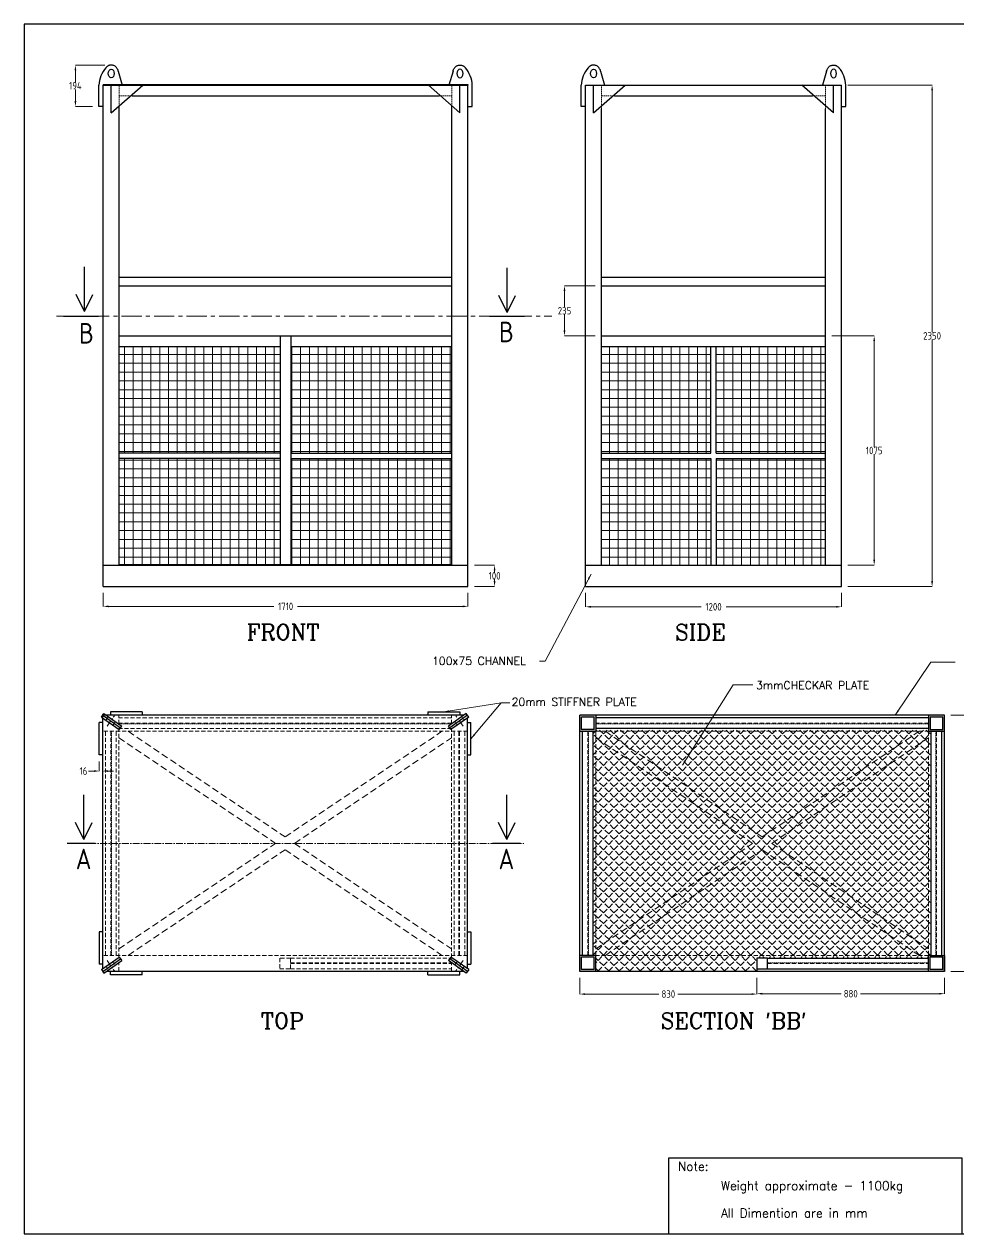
# Model space of a CAD drawing. Header units: millimetres. Extents: x 11912 to 63787, y -45933 to 16243.
# Drawn here: x 11912 to 16294, y -23755 to -18085 of the extents above; entities that cross this region are included whole.
import ezdxf

# ---------------------------------------------------------------- set-up
doc = ezdxf.new("R2010")
doc.units = ezdxf.units.MM
doc.linetypes.add('CENTER', pattern=[50.8, 31.75, -6.35, 6.35, -6.35])
doc.linetypes.add('HIDDEN', pattern=[9.525, 6.35, -3.175])
doc.styles.get("Standard").update_dxf_attribs({"font": 'dim.shx'})
doc.dimstyles.get("Standard").update_dxf_attribs({"dimtxt": 35, "dimasz": 25, "dimexe": 0.18, "dimexo": 30, "dimgap": 0.09, "dimtad": 0, "dimtih": 1, "dimtoh": 1, "dimdec": 0, "dimzin": 0, "dimdsep": 46, "dimtxsty": 'Standard', "dimcen": 0.09, "dimadec": 0, "dimazin": 0, "dimtfac": 1, "dimtdec": 0, "dimtofl": 0, "dimtmove": 0, "dimatfit": 3, "dimfxl": 1, "dimtolj": 1, "dimtzin": 0, "dimlwd": 5, "dimlwe": 5, "dimarcsym": 0})
pattern_1 = [(0, (0, -275.026), (0, 41.275), []), (90, (0, -275.026), (-41.275, 3e-15), [])]

# ---------------------------------------------------------------- blocks, each defined once
blk = doc.blocks.new('*D2')
at = {"color": 0, "lineweight": 5, "transparency": 16777216}
for p, q in [((15773.9, -18370.5), (16168.7, -18370.5)), ((16168.5, -18395.5), (16168.5, -19527.9)), ((16168.5, -20695.5), (16168.5, -19563.1)), ((15773.9, -20720.5), (16168.7, -20720.5))]:
    blk.add_line(p, q, dxfattribs=at)
at = {"color": 0, "transparency": 16777216}
for points in [[(16164.3, -18395.5), (16172.7, -18395.5), (16168.5, -18370.5)], [(16164.3, -20695.5), (16172.7, -20695.5), (16168.5, -20720.5)]]:
    blk.add_solid(points, dxfattribs=at)
at = {"layer": 'Defpoints', "color": 0, "transparency": 16777216}
for p in [(15743.9, -18370.5), (15743.9, -20720.5), (16168.5, -20720.5)]:
    blk.add_point(p, dxfattribs=at)
at = {"color": 0, "transparency": 16777216, "insert": (16168.5, -19545.5), "char_height": 35, "attachment_point": 5}
blk.add_mtext('\\A1;2350', dxfattribs=at)
blk = doc.blocks.new('*D3')
at = {"color": 0, "lineweight": 5, "transparency": 16777216}
for p, q in [((14543.9, -20750.5), (14543.9, -20815.8)), ((15743.9, -20750.5), (15743.9, -20815.8)), ((14568.9, -20815.7), (15085.5, -20815.7)), ((15718.9, -20815.7), (15202.4, -20815.7))]:
    blk.add_line(p, q, dxfattribs=at)
at = {"color": 0, "transparency": 16777216}
for points in [[(14568.9, -20811.5), (14568.9, -20819.8), (14543.9, -20815.7)], [(15718.9, -20811.5), (15718.9, -20819.8), (15743.9, -20815.7)]]:
    blk.add_solid(points, dxfattribs=at)
at = {"layer": 'Defpoints', "color": 0, "transparency": 16777216}
for p in [(14543.9, -20720.5), (15743.9, -20720.5), (15743.9, -20815.7)]:
    blk.add_point(p, dxfattribs=at)
at = {"color": 0, "transparency": 16777216, "insert": (15143.9, -20815.7), "char_height": 35, "attachment_point": 5}
blk.add_mtext('\\A1;1200', dxfattribs=at)
blk = doc.blocks.new('*D4')
at = {"color": 0, "lineweight": 5, "transparency": 16777216}
for p, q in [((12282.9, -20750.5), (12282.9, -20813.9)), ((13992.9, -20750.5), (13992.9, -20813.9)), ((12307.9, -20813.8), (13082.8, -20813.8)), ((13967.9, -20813.8), (13193, -20813.8))]:
    blk.add_line(p, q, dxfattribs=at)
at = {"color": 0, "transparency": 16777216}
for points in [[(12307.9, -20809.6), (12307.9, -20817.9), (12282.9, -20813.8)], [(13967.9, -20809.6), (13967.9, -20817.9), (13992.9, -20813.8)]]:
    blk.add_solid(points, dxfattribs=at)
at = {"layer": 'Defpoints', "color": 0, "transparency": 16777216}
for p in [(12282.9, -20720.5), (13992.9, -20720.5), (13992.9, -20813.8)]:
    blk.add_point(p, dxfattribs=at)
at = {"color": 0, "transparency": 16777216, "insert": (13137.9, -20813.8), "char_height": 35, "attachment_point": 5}
blk.add_mtext('\\A1;1710', dxfattribs=at)
blk = doc.blocks.new('*D5')
at = {"color": 0, "lineweight": 5, "transparency": 16777216}
for p, q in [((14022.9, -20620.5), (14117.8, -20620.5)), ((14117.6, -20645.5), (14117.6, -20652.9)), ((14117.6, -20695.5), (14117.6, -20688.1)), ((14022.9, -20720.5), (14117.8, -20720.5))]:
    blk.add_line(p, q, dxfattribs=at)
at = {"color": 0, "transparency": 16777216}
for points in [[(14113.4, -20645.5), (14121.8, -20645.5), (14117.6, -20620.5)], [(14113.4, -20695.5), (14121.8, -20695.5), (14117.6, -20720.5)]]:
    blk.add_solid(points, dxfattribs=at)
at = {"layer": 'Defpoints', "color": 0, "transparency": 16777216}
for p in [(13992.9, -20620.5), (13992.9, -20720.5), (14117.6, -20720.5)]:
    blk.add_point(p, dxfattribs=at)
at = {"color": 0, "transparency": 16777216, "insert": (14117.6, -20670.5), "char_height": 35, "attachment_point": 5}
blk.add_mtext('\\A1;100', dxfattribs=at)
blk = doc.blocks.new('*D6')
at = {"color": 0, "lineweight": 5, "transparency": 16777216}
for p, q in [((14588.9, -19310.5), (14445.1, -19310.5)), ((14445.2, -19335.5), (14445.2, -19410.4)), ((14445.2, -19520.5), (14445.2, -19445.6)), ((14588.9, -19545.5), (14445.1, -19545.5))]:
    blk.add_line(p, q, dxfattribs=at)
at = {"color": 0, "transparency": 16777216}
for points in [[(14441.1, -19335.5), (14449.4, -19335.5), (14445.2, -19310.5)], [(14441.1, -19520.5), (14449.4, -19520.5), (14445.2, -19545.5)]]:
    blk.add_solid(points, dxfattribs=at)
at = {"layer": 'Defpoints', "color": 0, "transparency": 16777216}
for p in [(14445.2, -19310.5), (14618.9, -19310.5), (14618.9, -19545.5)]:
    blk.add_point(p, dxfattribs=at)
at = {"color": 0, "transparency": 16777216, "insert": (14445.2, -19428), "char_height": 35, "attachment_point": 5}
blk.add_mtext('\\A1;235', dxfattribs=at)
blk = doc.blocks.new('*D7')
at = {"color": 0, "lineweight": 5, "transparency": 16777216}
for p, q in [((12264.6, -21540.1), (12264.6, -21585.8)), ((12280.6, -21540.1), (12280.6, -21585.8)), ((12239.6, -21585.6), (12214.6, -21585.6)), ((12305.6, -21585.6), (12330.6, -21585.6))]:
    blk.add_line(p, q, dxfattribs=at)
at = {"color": 0, "transparency": 16777216}
for points in [[(12239.6, -21581.5), (12239.6, -21589.8), (12264.6, -21585.6)], [(12305.6, -21581.5), (12305.6, -21589.8), (12280.6, -21585.6)]]:
    blk.add_solid(points, dxfattribs=at)
at = {"layer": 'Defpoints', "color": 0, "transparency": 16777216}
for p in [(12264.6, -21510.1), (12280.6, -21510.1), (12264.6, -21585.6)]:
    blk.add_point(p, dxfattribs=at)
at = {"color": 0, "transparency": 16777216, "insert": (12190.3, -21585.6), "char_height": 35, "attachment_point": 5}
blk.add_mtext('\\A1;16', dxfattribs=at)
blk = doc.blocks.new('*D8')
at = {"color": 0, "lineweight": 5, "transparency": 16777216}
for p, q in [((12290.4, -18276.2), (12152.4, -18276.2)), ((12152.6, -18301.2), (12152.6, -18355.7)), ((12152.6, -18445.5), (12152.6, -18390.9)), ((12232.9, -18470.5), (12152.4, -18470.5))]:
    blk.add_line(p, q, dxfattribs=at)
at = {"color": 0, "transparency": 16777216}
for points in [[(12148.4, -18301.2), (12156.7, -18301.2), (12152.6, -18276.2)], [(12148.4, -18445.5), (12156.7, -18445.5), (12152.6, -18470.5)]]:
    blk.add_solid(points, dxfattribs=at)
at = {"layer": 'Defpoints', "color": 0, "transparency": 16777216}
for p in [(12152.6, -18276.2), (12320.4, -18276.2), (12262.9, -18470.5)]:
    blk.add_point(p, dxfattribs=at)
at = {"color": 0, "transparency": 16777216, "insert": (12152.6, -18373.3), "char_height": 35, "attachment_point": 5}
blk.add_mtext('\\A1;194', dxfattribs=at)
blk = doc.blocks.new('*D9')
at = {"color": 0, "lineweight": 5, "transparency": 16777216}
for p, q in [((15698.9, -19545.5), (15897.2, -19545.5)), ((15897, -19570.5), (15897, -20065.4)), ((15897, -20595.5), (15897, -20100.6)), ((15773.9, -20620.5), (15897.2, -20620.5))]:
    blk.add_line(p, q, dxfattribs=at)
at = {"color": 0, "transparency": 16777216}
for points in [[(15892.9, -19570.5), (15901.2, -19570.5), (15897, -19545.5)], [(15892.9, -20595.5), (15901.2, -20595.5), (15897, -20620.5)]]:
    blk.add_solid(points, dxfattribs=at)
at = {"layer": 'Defpoints', "color": 0, "transparency": 16777216}
for p in [(15668.9, -19545.5), (15897, -19545.5), (15743.9, -20620.5)]:
    blk.add_point(p, dxfattribs=at)
at = {"color": 0, "transparency": 16777216, "insert": (15897, -20083), "char_height": 35, "attachment_point": 5}
blk.add_mtext('\\A1;1075', dxfattribs=at)
blk = doc.blocks.new('*D17')
at = {"color": 0, "lineweight": 5, "transparency": 16777216}
for p, q in [((16257, -21324.4), (16368.4, -21324.4)), ((16368.2, -21349.4), (16368.2, -21906.8)), ((16368.2, -22499.4), (16368.2, -21942)), ((16257, -22524.4), (16368.4, -22524.4))]:
    blk.add_line(p, q, dxfattribs=at)
at = {"color": 0, "transparency": 16777216}
for points in [[(16364.1, -21349.4), (16372.4, -21349.4), (16368.2, -21324.4)], [(16364.1, -22499.4), (16372.4, -22499.4), (16368.2, -22524.4)]]:
    blk.add_solid(points, dxfattribs=at)
at = {"layer": 'Defpoints', "color": 0, "transparency": 16777216}
for p in [(16227, -21324.4), (16227, -22524.4), (16368.2, -22524.4)]:
    blk.add_point(p, dxfattribs=at)
at = {"color": 0, "transparency": 16777216, "insert": (16368.2, -21924.4), "char_height": 35, "attachment_point": 5}
blk.add_mtext('\\A1;1200', dxfattribs=at)
blk = doc.blocks.new('*D18')
at = {"color": 0, "lineweight": 5, "transparency": 16777216}
for p, q in [((14517, -22554.4), (14517, -22631.1)), ((15347, -22554.4), (15347, -22631.1)), ((14542, -22631), (14886.9, -22631)), ((15322, -22631), (14977.1, -22631))]:
    blk.add_line(p, q, dxfattribs=at)
at = {"color": 0, "transparency": 16777216}
for points in [[(14542, -22626.8), (14542, -22635.1), (14517, -22631)], [(15322, -22626.8), (15322, -22635.1), (15347, -22631)]]:
    blk.add_solid(points, dxfattribs=at)
at = {"layer": 'Defpoints', "color": 0, "transparency": 16777216}
for p in [(14517, -22524.4), (15347, -22524.4), (14517, -22631)]:
    blk.add_point(p, dxfattribs=at)
at = {"color": 0, "transparency": 16777216, "insert": (14932, -22631), "char_height": 35, "attachment_point": 5}
blk.add_mtext('\\A1;830', dxfattribs=at)
blk = doc.blocks.new('*D19')
at = {"color": 0, "lineweight": 5, "transparency": 16777216}
for p, q in [((15347, -22554.4), (15347, -22629.5)), ((16227, -22554.4), (16227, -22629.5)), ((15372, -22629.3), (15741.9, -22629.3)), ((16202, -22629.3), (15832.1, -22629.3))]:
    blk.add_line(p, q, dxfattribs=at)
at = {"color": 0, "transparency": 16777216}
for points in [[(15372, -22625.1), (15372, -22633.4), (15347, -22629.3)], [(16202, -22625.1), (16202, -22633.4), (16227, -22629.3)]]:
    blk.add_solid(points, dxfattribs=at)
at = {"layer": 'Defpoints', "color": 0, "transparency": 16777216}
for p in [(15347, -22524.4), (16227, -22524.4), (16227, -22629.3)]:
    blk.add_point(p, dxfattribs=at)
at = {"color": 0, "transparency": 16777216, "insert": (15787, -22629.3), "char_height": 35, "attachment_point": 5}
blk.add_mtext('\\A1;880', dxfattribs=at)

msp = doc.modelspace()

# ---------------------------------------------------------------- hatches: boundary and pattern name
at = {"lineweight": 5, "true_color": 0x939598}
h = msp.add_hatch(dxfattribs=at)
h.set_pattern_fill('NET', color=252, scale=13)
h.set_pattern_definition(pattern_1)
h.paths.add_polyline_path([(12357.9, -19595.5), (12357.9, -20095.5), (13112.9, -20095.5), (13112.9, -19595.5)])
h.paths.add_polyline_path([(12357.9, -20617.5), (13112.9, -20617.5), (13112.9, -20120.5), (12357.9, -20120.5)])
h = msp.add_hatch(dxfattribs=at)
h.set_pattern_fill('NET', color=252, scale=13)
h.set_pattern_definition(pattern_1)
h.paths.add_polyline_path([(13162.9, -19595.5), (13162.9, -20095.5), (13917.9, -20095.5), (13917.9, -19595.5)])
h = msp.add_hatch(dxfattribs=at)
h.set_pattern_fill('NET', color=252, scale=13)
h.set_pattern_definition([(0, (-326.848, -275.026), (0, 41.275), []), (90, (-326.848, -275.026), (-41.275, 3e-15), [])])
h.paths.add_polyline_path([(14618.9, -20095.5), (15131.4, -20095.5), (15131.4, -19595.5), (14618.9, -19595.5)])
h.paths.add_polyline_path([(15668.9, -19595.5), (15156.4, -19595.5), (15156.4, -20095.5), (15668.9, -20095.5)])
h.paths.add_polyline_path([(15156.4, -20620.5), (15668.9, -20620.5), (15668.9, -20120.5), (15156.4, -20120.5)])
h.paths.add_polyline_path([(14618.9, -20120.5), (14618.9, -20620.5), (15131.4, -20620.5), (15131.4, -20120.5)])
h = msp.add_hatch(dxfattribs=at)
h.set_pattern_fill('NET', color=252, scale=13)
h.set_pattern_definition(pattern_1)
h.paths.add_polyline_path([(13162.9, -20617.5), (13917.9, -20617.5), (13917.9, -20120.5), (13162.9, -20120.5)])
h = msp.add_hatch(color=256)
h.dxf.hatch_style = 1
h.paths.add_polyline_path([(13112.9, -20617.5), (12357.9, -20617.5), (12357.9, -20620.5), (13112.9, -20620.5)])
h = msp.add_hatch(color=256)
h.dxf.hatch_style = 1
h.paths.add_polyline_path([(13162.9, -20617.5), (13112.9, -20617.5), (13112.9, -20620.5), (13162.9, -20620.5)])
h = msp.add_hatch(color=256)
h.dxf.hatch_style = 1
h.paths.add_polyline_path([(13917.9, -20617.5), (13162.9, -20617.5), (13162.9, -20620.5), (13917.9, -20620.5)])
h = msp.add_hatch(color=256)
h.dxf.hatch_style = 1
h.paths.add_polyline_path([(14517, -21324.4), (14517, -21399.4), (14592, -21399.4), (14592, -21324.4)])
h.paths.add_polyline_path([(14584, -21332.4), (14584, -21391.4), (14525, -21391.4), (14525, -21332.4)], flags=16)
h = msp.add_hatch(color=256)
h.dxf.hatch_style = 1
h.paths.add_polyline_path([(16152, -21324.4), (16152, -21399.4), (16227, -21399.4), (16227, -21324.4)])
h.paths.add_polyline_path([(16219, -21332.4), (16219, -21391.4), (16160, -21391.4), (16160, -21332.4)], flags=16)
at = {"lineweight": 9}
h = msp.add_hatch(dxfattribs=at)
h.set_pattern_fill('ANGLE', color=256, scale=5, angle=45)
h.set_pattern_definition([(45, (-165.022, 296.336), (-24.695704, 24.695704), [25.4, -9.525]), (135, (-165.022, 296.336), (-24.695704, -24.695704), [25.4, -9.525])])
h.paths.add_polyline_path([(15347, -22461.9), (15397, -22461.9), (16152, -22461.9), (16152, -22449.4), (16164.5, -22449.4), (16164.5, -21399.4), (16152, -21399.4), (16152, -21386.9), (14592, -21386.9), (14592, -21399.4), (14579.5, -21399.4), (14579.5, -22449.4), (14592, -22449.4), (14592, -22524.4), (15347, -22524.4), (15347, -22511.9)])
h = msp.add_hatch(color=256)
h.dxf.hatch_style = 1
h.paths.add_polyline_path([(14592, -22449.4), (14517, -22449.4), (14517, -22524.4), (14592, -22524.4)])
h.paths.add_polyline_path([(14584, -22516.4), (14525, -22516.4), (14525, -22457.4), (14584, -22457.4)], flags=16)
h = msp.add_hatch(color=256)
h.dxf.hatch_style = 1
h.paths.add_polyline_path([(16227, -22449.4), (16152, -22449.4), (16152, -22524.4), (16227, -22524.4)])
h.paths.add_polyline_path([(16219, -22516.4), (16160, -22516.4), (16160, -22457.4), (16219, -22457.4)], flags=16)

# ---------------------------------------------------------------- linework, layer by layer
for p, q in [((12353.1, -18304.4), (12372.2, -18370.5)), ((13922.7, -18304.4), (13903.6, -18370.5)), ((14614.1, -18304.4), (14633.2, -18370.5)), ((15673.7, -18304.4), (15654.7, -18370.5)), ((12262.9, -18470.5), (12262.9, -18370.5)), ((12282.9, -18367.5), (13992.9, -18367.5)), ((12282.9, -18367.5), (12282.9, -18370.5)), ((12282.9, -20720.5), (12282.9, -18370.5)), ((12282.9, -18370.5), (13992.9, -18370.5)), ((12320.4, -18500.4), (12468.6, -18370.5)), ((12320.4, -18500.4), (12320.4, -18370.5)), ((13955.4, -18500.4), (13807.3, -18370.5)), ((13955.4, -18500.4), (13955.4, -18370.5)), ((13992.9, -18367.5), (13992.9, -18370.5)), ((13992.9, -20720.5), (13992.9, -18370.5)), ((14012.9, -18470.5), (14012.9, -18370.5)), ((14523.9, -18470.5), (14523.9, -18370.5)), ((14543.9, -20720.5), (14543.9, -18370.5)), ((14543.9, -18370.5), (15743.9, -18370.5)), ((14581.4, -18500.4), (14729.6, -18370.5)), ((14581.4, -18500.4), (14581.4, -18370.5)), ((15706.4, -18500.4), (15558.3, -18370.5)), ((15706.4, -18500.4), (15706.4, -18370.5)), ((15743.9, -20720.5), (15743.9, -18370.5)), ((15743.9, -20720.5), (15743.9, -18370.5)), ((15763.9, -18470.5), (15763.9, -18370.5)), ((12418.6, -18420.5), (13857.3, -18420.5)), ((14679.6, -18420.5), (15608.3, -18420.5)), ((12282.9, -18470.5), (12262.9, -18470.5)), ((12357.9, -20620.5), (12357.9, -18467.5)), ((13917.9, -20620.5), (13917.9, -18467.5)), ((13992.9, -18470.5), (14012.9, -18470.5)), ((14543.9, -18470.5), (14523.9, -18470.5)), ((14618.9, -20620.5), (14618.9, -18481.1)), ((15668.9, -20620.5), (15668.9, -18481.1)), ((15743.9, -18470.5), (15763.9, -18470.5)), ((12195.4, -19431.6), (12195.4, -19221.7)), ((12357.9, -19270.5), (13917.9, -19270.5)), ((14176.8, -19436.2), (14176.8, -19226.3)), ((14618.9, -19270.5), (15668.9, -19270.5)), ((12357.9, -19310.5), (13917.9, -19310.5)), ((14618.9, -19310.5), (15668.9, -19310.5)), ((12195.4, -19431.6), (12156.1, -19352.2)), ((12195.4, -19431.6), (12234.8, -19352.2)), ((14176.8, -19436.2), (14137.5, -19356.7)), ((14176.8, -19436.2), (14216.1, -19356.7)), ((12261, -19454.3), (12096.4, -19454.3)), ((14257.6, -19454.3), (14093, -19454.3)), ((12357.9, -19545.5), (13917.9, -19545.5)), ((13112.9, -19545.5), (13112.9, -20620.5)), ((13162.9, -19545.5), (13162.9, -20620.5)), ((14618.9, -19545.5), (15668.9, -19545.5)), ((12357.9, -19595.5), (13112.9, -19595.5)), ((13162.9, -19595.5), (13917.9, -19595.5)), ((14618.9, -19595.5), (15668.9, -19595.5)), ((15131.4, -20095.5), (15131.4, -19595.5)), ((15156.4, -20095.5), (15156.4, -19595.5)), ((13112.9, -20095.5), (12357.9, -20095.5)), ((13112.9, -20120.5), (12357.9, -20120.5)), ((13162.9, -20095.5), (13917.9, -20095.5)), ((13162.9, -20120.5), (13917.9, -20120.5)), ((14618.9, -20095.5), (15131.4, -20095.5)), ((14618.9, -20120.5), (15131.4, -20120.5)), ((15131.4, -20120.5), (15131.4, -20620.5)), ((15156.4, -20095.5), (15668.9, -20095.5)), ((15156.4, -20120.5), (15156.4, -20620.5)), ((15156.4, -20120.5), (15668.9, -20120.5)), ((12282.9, -20620.5), (13992.9, -20620.5)), ((12357.9, -20617.5), (13917.9, -20617.5)), ((14543.9, -20620.5), (15743.9, -20620.5)), ((12282.9, -20720.5), (13992.9, -20720.5)), ((14543.9, -20720.5), (15743.9, -20720.5)), ((12274.8, -21332.6), (12286.3, -21316.2)), ((12286.3, -21316.2), (12369.8, -21374.8)), ((12466.2, -21308.4), (12316.4, -21308.4)), ((12316.4, -21308.4), (12316.4, -21324.4)), ((12466.2, -21308.4), (12466.2, -21324.4)), ((13804.9, -21308.4), (13954.7, -21308.4)), ((13804.9, -21308.4), (13804.9, -21324.4)), ((13984.8, -21316.2), (13901.3, -21374.8)), ((13954.7, -21308.4), (13954.7, -21324.4)), ((13996.3, -21332.6), (13984.8, -21316.2)), ((12264.6, -21510.1), (12264.6, -21358.4)), ((12280.6, -21358.4), (12264.6, -21358.4)), ((12274.8, -21332.6), (12358.3, -21391.2)), ((12280.6, -21324.4), (12364.1, -21383)), ((12280.6, -22512.2), (12280.6, -21336.6)), ((13973.1, -21324.4), (12298, -21324.4)), ((12358.3, -21391.2), (12369.8, -21374.8)), ((13912.8, -21391.2), (13901.3, -21374.8)), ((13990.6, -21324.4), (13907, -21383)), ((13996.3, -21332.6), (13912.8, -21391.2)), ((13990.6, -22512.2), (13990.6, -21336.6)), ((13990.6, -21358.4), (14006.6, -21358.4)), ((14006.6, -21510.1), (14006.6, -21358.4)), ((14517, -22524.4), (14517, -21324.4)), ((16227, -21324.4), (14517, -21324.4)), ((14584, -21332.4), (14525, -21332.4)), ((14525, -21391.4), (14525, -21332.4)), ((14584, -21391.4), (14584, -21332.4)), ((14592, -21324.4), (14592, -21399.4)), ((16152, -21336.9), (14592, -21336.9)), ((16227, -22524.4), (16227, -21324.4)), ((14517, -21399.4), (14592, -21399.4)), ((14584, -21391.4), (14525, -21391.4)), ((14529.5, -22449.4), (14529.5, -21399.4)), ((14579.5, -22449.4), (14579.5, -21399.4)), ((16152, -21386.9), (14592, -21386.9)), ((16164.5, -22449.4), (16164.5, -21399.4)), ((16214.5, -22449.4), (16214.5, -21399.4)), ((12280.6, -21510.1), (12264.6, -21510.1)), ((13990.6, -21510.1), (14006.6, -21510.1)), ((12192.6, -21906.6), (12192.6, -21696.7)), ((14174.4, -21906.6), (14174.4, -21696.7)), ((12192.6, -21906.6), (12153.2, -21827.1)), ((12192.6, -21906.6), (12231.9, -21827.1)), ((14174.4, -21906.6), (14135.1, -21827.1)), ((14174.4, -21906.6), (14213.7, -21827.1)), ((12245, -21924.7), (12113.3, -21924.7)), ((14238.8, -21924.7), (14107.1, -21924.7)), ((12280.6, -22339.4), (12264.6, -22339.4)), ((12264.6, -22339.4), (12264.6, -22491.1)), ((13990.6, -22339.4), (14006.6, -22339.4)), ((14006.6, -22339.4), (14006.6, -22491.1)), ((14592, -22449.4), (14517, -22449.4)), ((14592, -22524.4), (14592, -22449.4)), ((12280.6, -22491.1), (12264.6, -22491.1)), ((12274.8, -22516.2), (12358.3, -22457.6)), ((12280.6, -22524.4), (12364.1, -22465.8)), ((12286.3, -22532.6), (12369.8, -22474)), ((12358.3, -22457.6), (12369.8, -22474)), ((13912.8, -22457.6), (13901.3, -22474)), ((13984.8, -22532.6), (13901.3, -22474)), ((13990.6, -22524.4), (13907, -22465.8)), ((13996.3, -22516.2), (13912.8, -22457.6)), ((13990.6, -22491.1), (14006.6, -22491.1)), ((14525, -22516.4), (14525, -22457.4)), ((14584, -22457.4), (14525, -22457.4)), ((14584, -22516.4), (14584, -22457.4)), ((15397, -22461.9), (16152, -22461.9)), ((16219, -22457.4), (16160, -22457.4)), ((16160, -22516.4), (16160, -22457.4)), ((16219, -22516.4), (16219, -22457.4)), ((12274.8, -22516.2), (12286.3, -22532.6)), ((13973.1, -22524.4), (12298, -22524.4)), ((12316.4, -22541.1), (12316.4, -22525.1)), ((12466.2, -22541.1), (12316.4, -22541.1)), ((12466.2, -22541.1), (12466.2, -22525.1)), ((13804.9, -22541.1), (13804.9, -22525.1)), ((13804.9, -22541.1), (13954.7, -22541.1)), ((13954.7, -22541.1), (13954.7, -22525.1)), ((13996.3, -22516.2), (13984.8, -22532.6)), ((16227, -22524.4), (14517, -22524.4)), ((14584, -22516.4), (14525, -22516.4)), ((15347, -22511.9), (15347, -22524.4)), ((15397, -22511.9), (16152, -22511.9)), ((16219, -22516.4), (16160, -22516.4))]:
    msp.add_line(p, q)
at = {"linetype": 'HIDDEN', "lineweight": 5}
for p, q in [((12357.9, -18467.5), (12357.9, -18370.5)), ((13917.9, -18467.5), (13917.9, -18370.5)), ((13917.9, -18467.5), (13917.9, -18370.5)), ((14618.9, -18481.1), (14618.9, -18370.5)), ((15668.9, -18481.1), (15668.9, -18370.5)), ((12357.9, -18420.5), (12418.6, -18420.5)), ((13917.9, -18420.5), (13857.3, -18420.5)), ((13917.9, -18420.5), (13857.3, -18420.5)), ((14618.9, -18420.5), (14679.6, -18420.5)), ((15668.9, -18420.5), (15608.3, -18420.5)), ((12298, -21324.4), (12280.6, -21324.4)), ((12280.6, -21336.6), (12280.6, -21324.4)), ((12295.9, -21347.4), (12307.4, -21331.1)), ((12328.7, -21370.4), (12340.2, -21354)), ((13915.6, -21364.9), (12355.6, -21364.9)), ((13942.4, -21370.4), (13930.9, -21354)), ((13975.2, -21347.4), (13963.7, -21331.1)), ((16152, -21364.9), (14592, -21364.9)), ((12321.1, -22449.4), (12321.1, -21399.4)), ((14557.5, -22449.4), (14557.5, -21399.4)), ((16186.5, -22449.4), (16186.5, -21399.4)), ((12295.9, -22501.4), (12307.4, -22517.8)), ((12328.7, -22478.4), (12340.2, -22494.8)), ((13942.4, -22478.4), (13930.9, -22494.8)), ((13975.2, -22501.4), (13963.7, -22517.8)), ((15397, -22483.9), (16152, -22483.9)), ((15397, -22511.9), (16152, -22511.9))]:
    msp.add_line(p, q, dxfattribs=at)
at = {"linetype": 'CENTER', "lineweight": 5, "ltscale": 3}
msp.add_line((12063.8, -19454), (14385.3, -19454), dxfattribs=at)
at = {"linetype": 'CENTER', "lineweight": 5}
for p, q in [((12300.8, -21375.3), (12335.3, -21326.2)), ((13970.3, -21375.3), (13935.8, -21326.2)), ((12116.9, -21924.7), (14255.3, -21924.7)), ((12300.8, -22473.5), (12335.3, -22522.7)), ((13970.3, -22473.5), (13935.8, -22522.7))]:
    msp.add_line(p, q, dxfattribs=at)
at = {"linetype": 'HIDDEN', "lineweight": 5, "ltscale": 3}
for p, q in [((12355.6, -21364.8), (12355.6, -21324.4)), ((13915.6, -21336.9), (12355.6, -21336.9)), ((13915.6, -21361.9), (12355.6, -21361.9)), ((13915.6, -21364.8), (13915.6, -21324.4)), ((16152, -21361.9), (14592, -21361.9)), ((13990.6, -21399.4), (12280.6, -21399.4)), ((12293.1, -22449.4), (12293.1, -21399.4)), ((12318.1, -22449.4), (12318.1, -21399.4)), ((12343.1, -22449.4), (12343.1, -21399.4)), ((13915.6, -21386.9), (12355.6, -21386.9)), ((12355.6, -22459.6), (12355.6, -21389.3)), ((13915.6, -22459.6), (13915.6, -21389.3)), ((13928.1, -22449.4), (13928.1, -21399.4)), ((13950.1, -22449.4), (13950.1, -21399.4)), ((13953.1, -22449.4), (13953.1, -21399.4)), ((13978.1, -22449.4), (13978.1, -21399.4)), ((14554.5, -22449.4), (14554.5, -21399.4)), ((14592, -21399.4), (16152, -21399.4)), ((14592, -22449.4), (14592, -21399.4)), ((16152, -21399.4), (16152, -22449.4)), ((16189.5, -22449.4), (16189.5, -21399.4)), ((13990.6, -22449.4), (12280.6, -22449.4)), ((16152, -22449.4), (14592, -22449.4)), ((12355.6, -22524.4), (12355.6, -22484)), ((13160.6, -22461.9), (13915.6, -22461.9)), ((13160.6, -22483.9), (13915.6, -22483.9)), ((13160.6, -22486.9), (13915.6, -22486.9)), ((13915.6, -22524.4), (13915.6, -22484)), ((15397, -22486.9), (16152, -22486.9)), ((13160.6, -22511.9), (13915.6, -22511.9)), ((13160.6, -22511.9), (13915.6, -22511.9))]:
    msp.add_line(p, q, dxfattribs=at)
at = {"linetype": 'HIDDEN', "lineweight": 5, "ltscale": 5}
for p, q in [((12355.6, -21429.6), (13090.8, -21924.4)), ((12400.3, -21399.4), (13135.6, -21894.3)), ((13135.6, -21894.3), (13870.8, -21399.4)), ((13180.3, -21924.4), (13915.6, -21429.6)), ((14592, -21429.6), (15327.2, -21924.4)), ((14636.8, -21399.4), (15372, -21894.3)), ((15372, -21894.3), (16107.2, -21399.4)), ((15416.8, -21924.4), (16152, -21429.6)), ((12355.6, -22419.3), (13090.8, -21924.4)), ((13180.3, -21924.4), (13915.6, -22419.3)), ((14592, -22419.3), (15327.2, -21924.4)), ((15416.8, -21924.4), (16152, -22419.3)), ((12400.3, -22449.4), (13135.6, -21954.6)), ((13135.6, -21954.6), (13870.8, -22449.4)), ((14636.8, -22449.4), (15372, -21954.6)), ((15372, -21954.6), (16107.2, -22449.4))]:
    msp.add_line(p, q, dxfattribs=at)
for points in [[(11912.5, -23754.7), (19931.5, -23754.7), (19931.5, -18084.7), (11912.5, -18084.7)], [(16152, -21399.4), (16227, -21399.4), (16227, -21324.4), (16152, -21324.4)], [(16160, -21391.4), (16219, -21391.4), (16219, -21332.4), (16160, -21332.4)], [(16152, -22449.4), (16227, -22449.4), (16227, -22524.4), (16152, -22524.4)], [(15347, -22511.9), (15397, -22511.9), (15397, -22461.9), (15347, -22461.9)], [(16310, -23400.2), (14933.2, -23400.2), (14933.2, -23754.7), (16310, -23754.7)]]:
    msp.add_lwpolyline(points, close=True)
at = {"linetype": 'HIDDEN', "lineweight": 5, "ltscale": 3}
msp.add_lwpolyline([(13110.6, -22511.9), (13160.6, -22511.9), (13160.6, -22461.9), (13110.6, -22461.9)], close=True, dxfattribs=at)
for centre, start, end in [((12396.9, -18376.4), 139.2058, 177.4909), ((13878.9, -18376.4), 2.5091, 40.7942), ((14658, -18376.4), 139.2058, 177.4909), ((15629.9, -18376.4), 2.5091, 40.7942)]:
    msp.add_arc(centre, 134.2, start, end)
for centre in [(12320.4, -18316.2), (14581.4, -18316.2)]:
    msp.add_ellipse(centre, major_axis=(0, 20), ratio=0.708952)
at = {"extrusion": (0, 0, -1)}
for centre in [(13955.4, -18316.2), (15706.4, -18316.2)]:
    msp.add_ellipse(centre, major_axis=(0, 20), ratio=0.708952, dxfattribs=at)
for points, knots in [([(12320.4, -18276.2), (12318.7, -18276.2), (12317.1, -18276.3), (12313.8, -18276.9), (12312.2, -18277.3), (12309.1, -18278.3), (12307.7, -18278.9), (12304.9, -18280.4), (12303.5, -18281.2), (12300.4, -18283.5), (12298.6, -18285.1), (12296.5, -18287.4), (12295.9, -18288.1), (12295.4, -18288.7)], [0, 0, 0, 0, 0.1179547, 0.1179547, 0.2359094, 0.2359094, 0.3538641, 0.3538641, 0.4718188, 0.4718188, 0.6548077, 0.6548077, 0.7258378, 0.7258378, 0.7258378, 0.7258378]), ([(12353.1, -18304.4), (12352.9, -18303.6), (12352.7, -18302.9), (12351.6, -18299.2), (12350.4, -18296.4), (12347.6, -18291.5), (12346.1, -18289.5), (12342.8, -18285.6), (12340.8, -18283.8), (12337, -18281), (12335.1, -18279.9), (12331.2, -18278.1), (12329.1, -18277.4), (12324.8, -18276.4), (12322.6, -18276.2), (12320.4, -18276.2)], [5.05973, 5.05973, 5.05973, 5.05973, 5.129111, 5.129111, 5.391415, 5.391415, 5.599652, 5.599652, 5.807888, 5.807888, 5.967902, 5.967902, 6.127916, 6.127916, 6.283185, 6.283185, 6.283185, 6.283185]), ([(13922.7, -18304.4), (13922.9, -18303.6), (13923.1, -18302.9), (13924.3, -18299.2), (13925.5, -18296.4), (13928.2, -18291.5), (13929.7, -18289.5), (13933.1, -18285.6), (13935, -18283.8), (13938.9, -18281), (13940.7, -18279.9), (13944.6, -18278.1), (13946.7, -18277.4), (13951, -18276.4), (13953.2, -18276.2), (13955.4, -18276.2)], [5.05973, 5.05973, 5.05973, 5.05973, 5.129111, 5.129111, 5.391415, 5.391415, 5.599652, 5.599652, 5.807888, 5.807888, 5.967902, 5.967902, 6.127916, 6.127916, 6.283185, 6.283185, 6.283185, 6.283185]), ([(13955.4, -18276.2), (13957.1, -18276.2), (13958.7, -18276.3), (13962, -18276.9), (13963.6, -18277.3), (13966.7, -18278.3), (13968.2, -18278.9), (13971, -18280.4), (13972.3, -18281.2), (13975.5, -18283.5), (13977.2, -18285.1), (13979.3, -18287.4), (13979.9, -18288.1), (13980.4, -18288.7)], [0, 0, 0, 0, 0.1179547, 0.1179547, 0.2359094, 0.2359094, 0.3538641, 0.3538641, 0.4718188, 0.4718188, 0.6548077, 0.6548077, 0.7258378, 0.7258378, 0.7258378, 0.7258378]), ([(14581.4, -18276.2), (14579.8, -18276.2), (14578.1, -18276.3), (14574.8, -18276.9), (14573.2, -18277.3), (14570.2, -18278.3), (14568.7, -18278.9), (14565.9, -18280.4), (14564.6, -18281.2), (14561.4, -18283.5), (14559.7, -18285.1), (14557.5, -18287.4), (14556.9, -18288.1), (14556.4, -18288.7)], [0, 0, 0, 0, 0.1179547, 0.1179547, 0.2359094, 0.2359094, 0.3538641, 0.3538641, 0.4718188, 0.4718188, 0.6548077, 0.6548077, 0.7258378, 0.7258378, 0.7258378, 0.7258378]), ([(14614.1, -18304.4), (14613.9, -18303.6), (14613.7, -18302.9), (14612.6, -18299.2), (14611.4, -18296.4), (14608.6, -18291.5), (14607.2, -18289.5), (14603.8, -18285.6), (14601.9, -18283.8), (14598, -18281), (14596.2, -18279.9), (14592.2, -18278.1), (14590.1, -18277.4), (14585.8, -18276.4), (14583.6, -18276.2), (14581.4, -18276.2)], [5.05973, 5.05973, 5.05973, 5.05973, 5.129111, 5.129111, 5.391415, 5.391415, 5.599652, 5.599652, 5.807888, 5.807888, 5.967902, 5.967902, 6.127916, 6.127916, 6.283185, 6.283185, 6.283185, 6.283185]), ([(15673.7, -18304.4), (15673.9, -18303.6), (15674.2, -18302.9), (15675.3, -18299.2), (15676.5, -18296.4), (15679.3, -18291.5), (15680.7, -18289.5), (15684.1, -18285.6), (15686, -18283.8), (15689.9, -18281), (15691.7, -18279.9), (15695.7, -18278.1), (15697.8, -18277.4), (15702.1, -18276.4), (15704.2, -18276.2), (15706.4, -18276.2)], [5.05973, 5.05973, 5.05973, 5.05973, 5.129111, 5.129111, 5.391415, 5.391415, 5.599652, 5.599652, 5.807888, 5.807888, 5.967902, 5.967902, 6.127916, 6.127916, 6.283185, 6.283185, 6.283185, 6.283185]), ([(15706.4, -18276.2), (15708.1, -18276.2), (15709.8, -18276.3), (15713, -18276.9), (15714.6, -18277.3), (15717.7, -18278.3), (15719.2, -18278.9), (15722, -18280.4), (15723.3, -18281.2), (15726.5, -18283.5), (15728.2, -18285.1), (15730.4, -18287.4), (15730.9, -18288.1), (15731.5, -18288.7)], [0, 0, 0, 0, 0.1179547, 0.1179547, 0.2359094, 0.2359094, 0.3538641, 0.3538641, 0.4718188, 0.4718188, 0.6548077, 0.6548077, 0.7258378, 0.7258378, 0.7258378, 0.7258378])]:
    msp.add_open_spline(points, degree=3, knots=knots)

# ---------------------------------------------------------------- texts
at = {"attachment_point": 1}
for s, width, gutter_width, insert, char_height in [('B', 91863.045, 600, (12169.5, -19485.5), 96), ('B', 73490.436, 480, (14138.4, -19479.3), 96), ('{\\Fcomplex|c0;FRONT}', 78905.457, 375, (12955.8, -20896.6), 75), ('{\\Fcomplex|c0;SIDE}', 78905.457, 375, (14963.2, -20897.5), 75), ('{\\Fcomplex|c0;100x75 CHANNEL}', 39452.729, 187.5, (13823.9, -21050.5), 37.5), ('{\\Fcomplex|c0;3mmCHECKAR PLATE}', 39452.729, 187.5, (15343.1, -21164.6), 37.5), ('{\\Fcomplex|c0;20mm STIFFNER PLATE}', 39452.729, 187.5, (14197.4, -21242.7), 37.5), ('A', 73490.436, 480, (12154.2, -21949.7), 96), ('A', 73490.436, 480, (14136, -21949.7), 96), ('{\\Fcomplex|c0;TOP}', 78905.457, 375, (13022.2, -22718.3), 75), ("{\\Fcomplex|c0;SECTION 'BB'}", 78905.457, 375, (14896, -22718.3), 75), ('{\\Fcomplex|c0;Note:}', 43398.002, 206.2, (14977.3, -23418.1), 41.25), ('{\\Fcomplex|c0;Weight approximate - 1100kg}', 43398.002, 206.2, (15178.7, -23508.6), 41.25), ('{\\Fcomplex|c0;All Dimention are in mm}', 43398.002, 206.2, (15178.7, -23636.8), 41.25)]:
    msp.add_mtext_dynamic_manual_height_columns(s, width=width, gutter_width=gutter_width, heights=[0], dxfattribs=dict(at, insert=insert, char_height=char_height))

# ---------------------------------------------------------------- dimensions: what is measured, and where the dimension line sits
for base, p1, p2, picture, middle in [((12152.6, -18276.2), (12262.9, -18470.5), (12320.4, -18276.2), '*D8', (12152.6, -18373.3)), ((15897, -19545.5), (15743.9, -20620.5), (15668.9, -19545.5), '*D9', (15897, -20083)), ((14117.6, -20720.5), (13992.9, -20620.5), (13992.9, -20720.5), '*D5', (14117.6, -20670.5)), ((16368.2, -22524.4), (16227, -21324.4), (16227, -22524.4), '*D17', (16368.2, -21924.4))]:
    dim = msp.add_linear_dim(base=base, p1=p1, p2=p2, angle=90, dimstyle='Standard')
    dim.commit()
    dim.dimension.update_dxf_attribs({"geometry": picture, "text_midpoint": middle})
for base, p1, p2, picture, middle in [((16168.5, -20720.5), (15743.9, -18370.5), (15743.9, -20720.5), '*D2', (16168.5, -19545.5)), ((14445.2, -19310.5), (14618.9, -19545.5), (14618.9, -19310.5), '*D6', (14445.2, -19428))]:
    dim = msp.add_linear_dim(base=base, p1=p1, p2=p2, angle=90, dimstyle='Standard')
    dim.commit()
    dim.dimension.update_dxf_attribs({"geometry": picture, "text_midpoint": middle, "dimtype": 160})
for base, p1, p2, picture, middle in [((13992.9, -20813.8), (12282.9, -20720.5), (13992.9, -20720.5), '*D4', (13137.9, -20813.8)), ((15743.9, -20815.7), (14543.9, -20720.5), (15743.9, -20720.5), '*D3', (15143.9, -20815.7))]:
    dim = msp.add_linear_dim(base=base, p1=p1, p2=p2, dimstyle='Standard')
    dim.commit()
    dim.dimension.update_dxf_attribs({"geometry": picture, "text_midpoint": middle, "dimtype": 160})
for base, p1, p2, picture, middle in [((12264.6, -21585.6), (12280.6, -21510.1), (12264.6, -21510.1), '*D7', (12190.3, -21585.6)), ((14517, -22631), (15347, -22524.4), (14517, -22524.4), '*D18', (14932, -22631)), ((16227, -22629.3), (15347, -22524.4), (16227, -22524.4), '*D19', (15787, -22629.3))]:
    dim = msp.add_linear_dim(base=base, p1=p1, p2=p2, dimstyle='Standard')
    dim.commit()
    dim.dimension.update_dxf_attribs({"geometry": picture, "text_midpoint": middle})

# ---------------------------------------------------------------- leaders
for points in [[(14569.5, -20662.5), (14354.5, -21070.2), (14328.2, -21070.2)], [(15995.3, -21324.4), (16162.2, -21075.3), (16277.3, -21075.3)], [(14997.8, -21557.5), (15236.5, -21181.1), (15327.7, -21181.1)], [(13879.8, -21308.4), (14147.9, -21266.3)], [(14006.6, -21434.2), (14147.9, -21266.3), (14189.7, -21266.3)]]:
    msp.add_leader(points, dimstyle='Standard')

doc.saveas('drawing.dxf')
